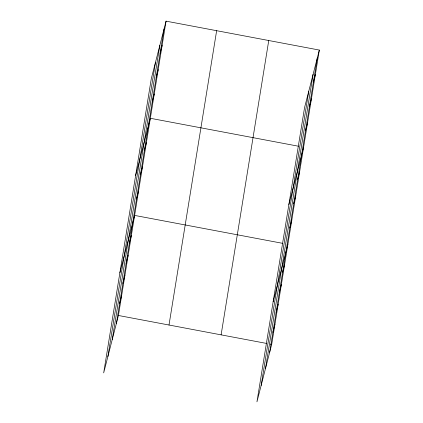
<?xml version="1.0" encoding="UTF-8"?>
<svg xmlns="http://www.w3.org/2000/svg" width="423" height="423" viewBox="0 0 423 423"><rect width="100%" height="100%" fill="white"/><g stroke="black" fill="none" stroke-linecap="round" stroke-linejoin="round"><path stroke-width="0.63" d="M107.87 356.584L155.505 62.25M112.201 339.732L159.831 45.398M116.399 323.378L164.034 29.044M166.059 21.15L151.307 78.604L103.672 372.938L118.424 315.484L166.059 21.15L319.328 50.062L271.693 344.396L256.941 401.85L304.576 107.516L319.328 50.062M169.004 325.028L216.639 30.694M221.113 334.857L268.748 40.523M261.139 385.496L308.774 91.162M265.47 368.645L313.105 74.311M269.668 352.29L317.303 57.956M160.1 53.324L162.131 45.43M156.172 77.605L158.197 69.716M152.243 101.89L154.268 93.996M135.587 175.735L150.339 118.281L298.421 146.215M144.38 150.456L146.411 142.562M140.452 174.736L142.477 166.847M136.523 199.022L138.548 191.127M119.868 272.861L134.62 215.413L282.701 243.347M129.353 243.315L131.379 235.426M126.117 263.333L128.143 255.439M122.876 283.347L124.901 275.452M119.635 303.36L121.665 295.471M313.369 82.236L315.399 74.348M309.44 106.522L311.465 98.628M305.512 130.802L307.537 122.913M288.856 204.647L303.608 147.193M297.655 179.368L299.68 171.474M293.721 203.648L295.751 195.759M289.792 227.934L291.817 220.039M273.136 301.779L287.889 244.325M282.622 272.232L284.647 264.338M279.386 292.245L281.411 284.351M276.145 312.259L278.17 304.37M272.904 332.272L274.934 324.383M118.424 315.484L266.506 343.418M270.397 344.153L271.693 344.396"/></g></svg>
